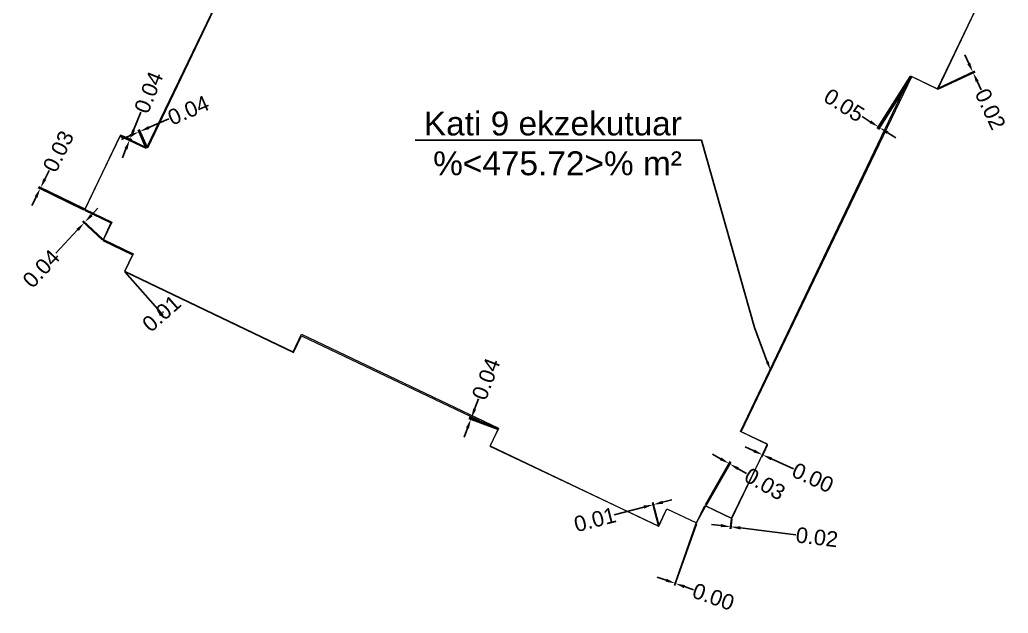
# Model space of a CAD drawing. Header units: metres. Extents: x 7511826.2 to 7511862.6, y 4693252.2 to 4693310.5.
# Drawn here: x 7511828.62 to 7511861.69, y 4693252.19 to 4693272.07 of the extents above; entities that cross this region are included whole.
import ezdxf
from ezdxf import colors
from ezdxf.entities.mleader import LeaderData, LeaderLine
from ezdxf.math import Vec2, Vec3

# ---------------------------------------------------------------- set-up
doc = ezdxf.new("R2010")
doc.units = ezdxf.units.M
for name, color, linetype, lineweight in [('dim', 7, 'Continuous', 0), ('kati 9 ekzekutim', 1, 'Continuous', 0), ('kati 9 ekzekutim pikat', 1, 'Continuous', 0), ('kati 9 projekt', 250, 'Continuous', 0)]:
    doc.layers.add(name, color=color, linetype=linetype, lineweight=lineweight)
doc.styles.get("Standard").update_dxf_attribs({"font": 'arial.ttf'})
doc.dimstyles.get("Standard").update_dxf_attribs({"dimtxt": 0.18, "dimasz": 0.18, "dimexe": 0.18, "dimexo": 0.0625, "dimgap": 0.09, "dimtad": 0, "dimtih": 1, "dimtoh": 1, "dimdec": 4, "dimzin": 0, "dimdsep": 46, "dimtxsty": 'Standard', "dimcen": 0.09, "dimadec": 0, "dimazin": 0, "dimtfac": 1, "dimtdec": 4, "dimtofl": 0, "dimtmove": 0, "dimatfit": 3, "dimfxl": 1, "dimtolj": 1, "dimtzin": 0, "dimarcsym": 0})

# ---------------------------------------------------------------- blocks, each defined once
blk = doc.blocks.new('*D38')
at = {"layer": 'Defpoints', "color": 0, "transparency": 16777216}
for p in [(7511832.641053599, 4693268.329997323), (7511832.849000002, 4693267.757000001, 659.3), (7511832.884082763, 4693267.772287768)]:
    blk.add_point(p, dxfattribs=at)
at = {"layer": 'dim', "color": 0, "lineweight": -2, "transparency": 16777216}
for p, q in [((7511832.934410757, 4693268.457831505), (7511833.607629391, 4693268.751195246)), ((7511832.874095717, 4693267.795206296), (7511832.612290909, 4693268.396002684)), ((7511832.312613681, 4693268.186875373), (7511832.019256523, 4693268.059041192)), ((7511832.839012956, 4693267.779918529), (7511832.577208147, 4693268.380714916))]:
    blk.add_line(p, q, dxfattribs=at)
at = {"layer": 'dim', "color": 0, "transparency": 16777216}
for points in [[(7511832.91310506, 4693268.506724365), (7511832.955716454, 4693268.408938645), (7511832.641053599, 4693268.329997323)], [(7511832.291307984, 4693268.235768232), (7511832.333919378, 4693268.137982514), (7511832.605970838, 4693268.314709555)]]:
    blk.add_solid(points, dxfattribs=at)
at = {"layer": 'dim', "color": 0, "transparency": 16777216, "insert": (7511834.25878823, 4693269.034946146), "char_height": 0.52, "attachment_point": 5, "rotation": 23.545788442739607}
blk.add_mtext('\\A1;0.04', dxfattribs=at)
blk = doc.blocks.new('*D39')
at = {"layer": 'Defpoints', "color": 0, "transparency": 16777216}
for p in [(7511831.968000001, 4693268.169000001, 659.3), (7511831.981924706, 4693268.203693595), (7511832.303252592, 4693268.074724657)]:
    blk.add_point(p, dxfattribs=at)
at = {"layer": 'dim', "color": 0, "lineweight": -2, "transparency": 16777216}
for p, q in [((7511832.422446321, 4693268.371697476), (7511832.664992713, 4693268.976005157)), ((7511831.991201003, 4693268.15968799), (7511832.356146771, 4693268.013212474)), ((7511832.005125708, 4693268.194381584), (7511832.370071475, 4693268.047906069)), ((7511832.170134157, 4693267.743058244), (7511832.050940429, 4693267.446085426))]:
    blk.add_line(p, q, dxfattribs=at)
at = {"layer": 'dim', "color": 0, "transparency": 16777216}
for points in [[(7511832.37295085, 4693268.391563098), (7511832.471941791, 4693268.351831854), (7511832.303252592, 4693268.074724657)], [(7511832.120638687, 4693267.762923866), (7511832.219629627, 4693267.723192622), (7511832.289327887, 4693268.040031063)]]:
    blk.add_solid(points, dxfattribs=at)
at = {"layer": 'dim', "color": 0, "transparency": 16777216, "insert": (7511832.929564578, 4693269.635189603), "char_height": 0.52, "attachment_point": 5, "rotation": 68.13132827707359}
blk.add_mtext('\\A1;0.04', dxfattribs=at)
blk = doc.blocks.new('*D40')
at = {"layer": 'Defpoints', "color": 0, "transparency": 16777216}
for p in [(7511832.118999999, 4693263.635, 659.3), (7511832.129263139, 4693263.644001421), (7511833.364254443, 4693262.235902856)]:
    blk.add_point(p, dxfattribs=at)
at = {"layer": 'dim', "color": 0, "lineweight": -2, "transparency": 16777216}
for p, q in [((7511832.135484565, 4693263.616204811), (7511833.401466853, 4693262.172771294)), ((7511832.145747705, 4693263.625206234), (7511833.411729993, 4693262.181772715)), ((7511833.323919004, 4693262.200526129), (7511833.293846702, 4693262.174150823)), ((7511833.394326743, 4693262.26227816), (7511833.424399044, 4693262.288653467))]:
    blk.add_line(p, q, dxfattribs=at)
at = {"layer": 'dim', "color": 0, "transparency": 16777216}
for points in [[(7511833.319523119, 4693262.20553818), (7511833.328314887, 4693262.195514079), (7511833.353991304, 4693262.226901434)], [(7511833.389930859, 4693262.26729021), (7511833.398722627, 4693262.25726611), (7511833.364254443, 4693262.235902856)]]:
    blk.add_solid(points, dxfattribs=at)
at = {"layer": 'dim', "color": 0, "transparency": 16777216, "insert": (7511833.359122874, 4693262.231402146), "char_height": 0.52, "attachment_point": 5, "rotation": 41.252806071212866}
blk.add_mtext('\\A1;0.01', dxfattribs=at)
blk = doc.blocks.new('*D44')
at = {"layer": 'Defpoints', "color": 0, "transparency": 16777216}
for p in [(7511829.314310309, 4693266.446266119), (7511830.781999998, 4693265.694999999, 659.3), (7511830.795558774, 4693265.722759116)]:
    blk.add_point(p, dxfattribs=at)
at = {"layer": 'dim', "color": 0, "lineweight": -2, "transparency": 16777216}
for p, q in [((7511829.45475431, 4693266.733799565), (7511829.595198311, 4693267.02133301)), ((7511830.759536447, 4693265.705972187), (7511829.236056508, 4693266.450106903)), ((7511830.773095223, 4693265.733731304), (7511829.249615284, 4693266.47786602)), ((7511829.160307531, 4693266.130973556), (7511829.01986353, 4693265.843440111))]:
    blk.add_line(p, q, dxfattribs=at)
at = {"layer": 'dim', "color": 0, "transparency": 16777216}
for points in [[(7511829.406832069, 4693266.757206898), (7511829.502676552, 4693266.710392231), (7511829.314310309, 4693266.446266119)], [(7511829.112385291, 4693266.15438089), (7511829.208229773, 4693266.107566223), (7511829.300751533, 4693266.418507002)]]:
    blk.add_solid(points, dxfattribs=at)
at = {"layer": 'dim', "color": 0, "transparency": 16777216, "insert": (7511829.907405999, 4693267.660521235), "char_height": 0.52, "attachment_point": 5, "rotation": 63.9670789098668}
blk.add_mtext('\\A1;0.03', dxfattribs=at)
blk = doc.blocks.new('*D45')
at = {"layer": 'Defpoints', "color": 0, "transparency": 16777216}
for p in [(7511830.793255231, 4693265.289309949), (7511831.393000001, 4693264.679, 659.3), (7511831.417301081, 4693264.704951518)]:
    blk.add_point(p, dxfattribs=at)
at = {"layer": 'dim', "color": 0, "lineweight": -2, "transparency": 16777216}
for p, q in [((7511831.011979985, 4693265.522889663), (7511831.230704739, 4693265.756469376)), ((7511831.374751586, 4693264.696087873), (7511830.716398716, 4693265.312571501)), ((7511831.399052667, 4693264.722039389), (7511830.740699796, 4693265.338523019)), ((7511830.550229398, 4693265.029778717), (7511829.821045234, 4693264.251071118))]:
    blk.add_line(p, q, dxfattribs=at)
at = {"layer": 'dim', "color": 0, "transparency": 16777216}
for points in [[(7511830.973050033, 4693265.559343789), (7511831.050909937, 4693265.486435537), (7511830.793255231, 4693265.289309949)], [(7511830.511299445, 4693265.066232843), (7511830.58915935, 4693264.993324592), (7511830.768954151, 4693265.263358431)]]:
    blk.add_solid(points, dxfattribs=at)
at = {"layer": 'dim', "color": 0, "transparency": 16777216, "insert": (7511829.335546404, 4693263.732599041), "char_height": 0.52, "attachment_point": 5, "rotation": 46.88107954069843}
blk.add_mtext('\\A1;0.04', dxfattribs=at)
blk = doc.blocks.new('*D48')
at = {"layer": 'Defpoints', "color": 0, "transparency": 16777216}
for p in [(7511843.724532304, 4693258.72821547), (7511844.620000001, 4693258.348000001, 659.3), (7511844.63391611, 4693258.384856742)]:
    blk.add_point(p, dxfattribs=at)
at = {"layer": 'dim', "color": 0, "lineweight": -2, "transparency": 16777216}
for p, q in [((7511843.837566825, 4693259.027586807), (7511843.967580083, 4693259.371926244)), ((7511844.596611615, 4693258.356830823), (7511843.643257646, 4693258.716791496)), ((7511844.610527724, 4693258.393687564), (7511843.657173755, 4693258.753648236)), ((7511843.597581677, 4693258.391987392), (7511843.484547158, 4693258.092616055))]:
    blk.add_line(p, q, dxfattribs=at)
at = {"layer": 'dim', "color": 0, "transparency": 16777216}
for points in [[(7511843.787671601, 4693259.046425894), (7511843.887462048, 4693259.00874772), (7511843.724532304, 4693258.72821547)], [(7511843.547686454, 4693258.410826478), (7511843.6474769, 4693258.373148305), (7511843.710616197, 4693258.691358729)]]:
    blk.add_solid(points, dxfattribs=at)
at = {"layer": 'dim', "color": 0, "transparency": 16777216, "insert": (7511844.218480477, 4693260.036434633), "char_height": 0.52, "attachment_point": 5, "rotation": 69.31481990690546}
blk.add_mtext('\\A1;0.04', dxfattribs=at)
blk = doc.blocks.new('*D49')
at = {"layer": 'Defpoints', "color": 0, "transparency": 16777216}
for p in [(7511851.261999998, 4693255.215, 659.3), (7511851.264778796, 4693255.214023141), (7511850.550066403, 4693253.189814031)]:
    blk.add_point(p, dxfattribs=at)
at = {"layer": 'dim', "color": 0, "lineweight": -2, "transparency": 16777216}
for p, q in [((7511851.253708892, 4693255.191414887), (7511850.526188014, 4693253.121888906)), ((7511851.256487688, 4693255.190438028), (7511850.528966812, 4693253.120912048)), ((7511850.24817696, 4693253.295940204), (7511849.946287518, 4693253.402066376)), ((7511850.854734643, 4693253.082711), (7511851.156624085, 4693252.976584828))]:
    blk.add_line(p, q, dxfattribs=at)
at = {"layer": 'dim', "color": 0, "transparency": 16777216}
for points in [[(7511850.265864655, 4693253.346255111), (7511850.230489265, 4693253.245625296), (7511850.550066403, 4693253.189814031)], [(7511850.872422339, 4693253.133025907), (7511850.837046947, 4693253.032396091), (7511850.552845201, 4693253.188837172)]]:
    blk.add_solid(points, dxfattribs=at)
at = {"layer": 'dim', "color": 0, "transparency": 16777216, "insert": (7511851.826889178, 4693252.740959929), "char_height": 0.52, "attachment_point": 5, "rotation": 340.63139238578907}
blk.add_mtext('\\A1;0.00', dxfattribs=at)
blk = doc.blocks.new('*D50')
at = {"layer": 'Defpoints', "color": 0, "transparency": 16777216}
for p in [(7511849.81685451, 4693255.82832073), (7511849.991991292, 4693255.102166926), (7511850.002999999, 4693255.105, 659.3)]:
    blk.add_point(p, dxfattribs=at)
at = {"layer": 'dim', "color": 0, "lineweight": -2, "transparency": 16777216}
for p, q in [((7511849.985760597, 4693255.126378048), (7511849.7879014, 4693255.895215687)), ((7511849.996769303, 4693255.129211122), (7511849.798910107, 4693255.898048761)), ((7511850.126756873, 4693255.908073631), (7511850.436659236, 4693255.987826533)), ((7511849.495943439, 4693255.745734754), (7511848.503772716, 4693255.490401128))]:
    blk.add_line(p, q, dxfattribs=at)
at = {"layer": 'dim', "color": 0, "transparency": 16777216}
for points in [[(7511849.48265129, 4693255.797385148), (7511849.50923559, 4693255.69408436), (7511849.805845803, 4693255.825487656)], [(7511850.113464723, 4693255.959724025), (7511850.140049024, 4693255.856423237), (7511849.81685451, 4693255.82832073)]]:
    blk.add_solid(points, dxfattribs=at)
at = {"layer": 'dim', "color": 0, "transparency": 16777216, "insert": (7511847.863465495, 4693255.32561904), "char_height": 0.52, "attachment_point": 5, "rotation": 14.431823097689163}
blk.add_mtext('\\A1;0.01', dxfattribs=at)
blk = doc.blocks.new('*D52')
at = {"layer": 'Defpoints', "color": 0, "transparency": 16777216}
for p in [(7511852.34678879, 4693257.206255929), (7511851.54519256, 4693255.800425836), (7511851.573999999, 4693255.784, 659.3)]:
    blk.add_point(p, dxfattribs=at)
at = {"layer": 'dim', "color": 0, "lineweight": -2, "transparency": 16777216}
for p, q in [((7511852.068803297, 4693257.364761656), (7511851.790817805, 4693257.523267385)), ((7511851.557575821, 4693255.822143453), (7511852.382452578, 4693257.268802663)), ((7511851.586383259, 4693255.805717617), (7511852.411260016, 4693257.252376827)), ((7511852.653581721, 4693257.031324364), (7511852.931567213, 4693256.872818636))]:
    blk.add_line(p, q, dxfattribs=at)
at = {"layer": 'dim', "color": 0, "transparency": 16777216}
for points in [[(7511852.095220918, 4693257.411092572), (7511852.042385675, 4693257.31843074), (7511852.34678879, 4693257.206255929)], [(7511852.679999342, 4693257.07765528), (7511852.627164099, 4693256.984993448), (7511852.375596228, 4693257.189830093)]]:
    blk.add_solid(points, dxfattribs=at)
at = {"layer": 'dim', "color": 0, "transparency": 16777216, "insert": (7511853.549530291, 4693256.520459645), "char_height": 0.52, "attachment_point": 5, "rotation": 330.3084602970956}
blk.add_mtext('\\A1;0.03', dxfattribs=at)
blk = doc.blocks.new('*D53')
at = {"layer": 'Defpoints', "color": 0, "transparency": 16777216}
for p in [(7511852.430999999, 4693255.370999999, 659.3), (7511852.447350577, 4693255.369020091), (7511852.396623302, 4693255.087108731)]:
    blk.add_point(p, dxfattribs=at)
at = {"layer": 'dim', "color": 0, "lineweight": -2, "transparency": 16777216}
for p, q in [((7511852.078943901, 4693255.12557687), (7511851.761264499, 4693255.164045008)), ((7511852.427994676, 4693255.346181296), (7511852.387967971, 4693255.015630865)), ((7511852.444345254, 4693255.344201388), (7511852.404318549, 4693255.013650957)), ((7511852.730653282, 4693255.046660685), (7511854.588904392, 4693254.821643073))]:
    blk.add_line(p, q, dxfattribs=at)
at = {"layer": 'dim', "color": 0, "transparency": 16777216}
for points in [[(7511852.085355257, 4693255.178523437), (7511852.072532544, 4693255.072630302), (7511852.396623302, 4693255.087108731)], [(7511852.737064638, 4693255.099607253), (7511852.724241925, 4693254.993714117), (7511852.41297388, 4693255.085128823)]]:
    blk.add_solid(points, dxfattribs=at)
at = {"layer": 'dim', "color": 0, "transparency": 16777216, "insert": (7511855.292466211, 4693254.736448021), "char_height": 0.52, "attachment_point": 5, "rotation": 353.09560837676867}
blk.add_mtext('\\A1;0.02', dxfattribs=at)
blk = doc.blocks.new('*D55')
at = {"layer": 'Defpoints', "color": 0, "transparency": 16777216}
for p in [(7511853.633716508, 4693257.849954569), (7511853.638000001, 4693257.848000001, 659.3), (7511853.472271828, 4693257.496143647)]:
    blk.add_point(p, dxfattribs=at)
at = {"layer": 'dim', "color": 0, "lineweight": -2, "transparency": 16777216}
for p, q in [((7511853.623338332, 4693257.827210482), (7511853.442382682, 4693257.430640678)), ((7511853.627621826, 4693257.825255915), (7511853.446666175, 4693257.42868611)), ((7511853.181147519, 4693257.628984292), (7511852.890023211, 4693257.761824937)), ((7511853.767679631, 4693257.361348435), (7511854.507556585, 4693257.023740998))]:
    blk.add_line(p, q, dxfattribs=at)
at = {"layer": 'dim', "color": 0, "transparency": 16777216}
for points in [[(7511853.203287626, 4693257.677505011), (7511853.159007411, 4693257.580463573), (7511853.472271828, 4693257.496143647)], [(7511853.789819738, 4693257.409869154), (7511853.745539523, 4693257.312827717), (7511853.476555321, 4693257.49418908)]]:
    blk.add_solid(points, dxfattribs=at)
at = {"layer": 'dim', "color": 0, "transparency": 16777216, "insert": (7511855.153920565, 4693256.728803731), "char_height": 0.52, "attachment_point": 5, "rotation": 335.4726845325936}
blk.add_mtext('\\A1;0.00', dxfattribs=at)
blk = doc.blocks.new('*D56')
at = {"layer": 'Defpoints', "color": 0, "transparency": 16777216}
for p in [(7511860.508863729, 4693270.313335459), (7511859.328272946, 4693269.758440011), (7511859.335999999, 4693269.742, 659.3)]:
    blk.add_point(p, dxfattribs=at)
at = {"layer": 'dim', "color": 0, "lineweight": -2, "transparency": 16777216}
for p, q in [((7511860.372744593, 4693270.602941364), (7511860.236625455, 4693270.892547269)), ((7511859.350898408, 4693269.769074319), (7511860.574025058, 4693270.343962265)), ((7511859.358625461, 4693269.752634307), (7511860.581752111, 4693270.327522253)), ((7511860.65270992, 4693270.007289541), (7511860.788829057, 4693269.717683636))]:
    blk.add_line(p, q, dxfattribs=at)
at = {"layer": 'dim', "color": 0, "transparency": 16777216}
for points in [[(7511860.421012243, 4693270.625627887), (7511860.324476942, 4693270.580254842), (7511860.508863729, 4693270.313335459)], [(7511860.70097757, 4693270.029976063), (7511860.60444227, 4693269.984603018), (7511860.516590782, 4693270.296895446)]]:
    blk.add_solid(points, dxfattribs=at)
at = {"layer": 'dim', "color": 0, "transparency": 16777216, "insert": (7511861.09029093, 4693269.076295945), "char_height": 0.52, "attachment_point": 5, "rotation": 295.17423126239584}
blk.add_mtext('\\A1;0.02', dxfattribs=at)
blk = doc.blocks.new('*D57')
at = {"layer": 'Defpoints', "color": 0, "transparency": 16777216}
for p in [(7511858.426114954, 4693270.189845803), (7511858.466999998, 4693270.163999999, 659.3), (7511857.347022325, 4693268.482847234)]:
    blk.add_point(p, dxfattribs=at)
at = {"layer": 'dim', "color": 0, "lineweight": -2, "transparency": 16777216}
for p, q in [((7511858.412756383, 4693270.168714106), (7511857.308549646, 4693268.421987947)), ((7511858.45364143, 4693270.142868302), (7511857.349434691, 4693268.396142143)), ((7511857.076536601, 4693268.653836921), (7511856.806050877, 4693268.824826607)), ((7511857.658393094, 4693268.286011742), (7511857.92887882, 4693268.115022056))]:
    blk.add_line(p, q, dxfattribs=at)
at = {"layer": 'dim', "color": 0, "transparency": 16777216}
for points in [[(7511857.105034883, 4693268.698917875), (7511857.04803832, 4693268.608755967), (7511857.347022325, 4693268.482847234)], [(7511857.686891376, 4693268.331092697), (7511857.629894813, 4693268.240930788), (7511857.387907371, 4693268.45700143)]]:
    blk.add_solid(points, dxfattribs=at)
at = {"layer": 'dim', "color": 0, "transparency": 16777216, "insert": (7511856.203110799, 4693269.20597994), "char_height": 0.52, "attachment_point": 5, "rotation": 327.70064921613397}
blk.add_mtext('\\A1;0.05', dxfattribs=at)

msp = doc.modelspace()

# ---------------------------------------------------------------- linework, layer by layer
at = {"layer": 'kati 9 ekzekutim', "flags": 128}
msp.add_lwpolyline([(7511838.58, 4693279.661), (7511832.849, 4693267.757), (7511831.968, 4693268.169), (7511830.782, 4693265.695), (7511831.659, 4693265.268), (7511831.393, 4693264.679), (7511832.385, 4693264.198), (7511832.119, 4693263.635), (7511837.778, 4693260.928), (7511838.04, 4693261.483), (7511844.62, 4693258.348), (7511844.342, 4693257.792), (7511850.003, 4693255.105), (7511850.269, 4693255.687), (7511851.262, 4693255.215), (7511851.574, 4693255.784), (7511852.431, 4693255.371), (7511853.638, 4693257.848), (7511852.76, 4693258.271), (7511858.467, 4693270.164), (7511859.336, 4693269.742), (7511860.802, 4693272.829)], dxfattribs=at)
at = {"layer": 'kati 9 projekt', "flags": 128}
msp.add_lwpolyline([(7511838.57863103, 4693279.680774594), (7511832.884082763, 4693267.772287768), (7511831.981924705, 4693268.203693594), (7511830.795558775, 4693265.722759116), (7511831.697714858, 4693265.291354237), (7511831.417301081, 4693264.704951518), (7511832.409676927, 4693264.230404165), (7511832.12926314, 4693263.644001422), (7511837.76775213, 4693260.947714605), (7511838.048165895, 4693261.534117299), (7511844.633916109, 4693258.384856742), (7511844.353502218, 4693257.798454109), (7511849.991991293, 4693255.102166926), (7511850.272405057, 4693255.688569622), (7511851.264778797, 4693255.214023142), (7511851.545192561, 4693255.800425836), (7511852.447350577, 4693255.369020091), (7511853.633716506, 4693257.849954568), (7511852.731558515, 4693258.281360361), (7511858.426114955, 4693270.189845804), (7511859.328272947, 4693269.758440011), (7511860.795052268, 4693272.825776628)], dxfattribs=at)

# ---------------------------------------------------------------- dimensions: what is measured, and where the dimension line sits
at = {"layer": 'dim', "color": 5}
for base, p1, p2, angle, override, picture, middle in [((7511860.508863729, 4693270.313335459), (7511859.336, 4693269.742, 659.3), (7511859.328272947, 4693269.758440011), 115.17423126239584, {"dimscale": 0.4, "dimtxt": 1.3, "dimasz": 0.8, "dimtih": 0, "dimtoh": 0, "dimdec": 2, "dimcen": 0, "dimtdec": 2}, '*D56', (7511861.09029093, 4693269.076295945)), ((7511832.303252592, 4693268.074724657), (7511831.968, 4693268.169, 659.3), (7511831.981924705, 4693268.203693594), 68.13132827707359, {"dimscale": 0.4, "dimtxt": 1.3, "dimasz": 0.8, "dimtih": 0, "dimtoh": 0, "dimdec": 2, "dimcen": 0, "dimtdec": 2}, '*D39', (7511832.929564578, 4693269.635189603)), ((7511857.347022325, 4693268.482847234), (7511858.467, 4693270.164, 659.3), (7511858.426114955, 4693270.189845804), 147.70064921613394, {"dimscale": 0.4, "dimtxt": 1.3, "dimasz": 0.8, "dimtih": 0, "dimtoh": 0, "dimdec": 2, "dimcen": 0, "dimtdec": 2}, '*D57', (7511856.203110799, 4693269.20597994)), ((7511832.641053599, 4693268.329997323), (7511832.849, 4693267.757, 659.3), (7511832.884082763, 4693267.772287768), 23.545787885717157, {"dimscale": 0.4, "dimtxt": 1.3, "dimasz": 0.8, "dimtih": 0, "dimtoh": 0, "dimdec": 2, "dimcen": 0, "dimtdec": 2}, '*D38', (7511834.25878823, 4693269.034946146)), ((7511829.314310309, 4693266.446266119), (7511830.782, 4693265.695, 659.3), (7511830.795558775, 4693265.722759116), 63.9670789098668, {"dimscale": 0.4, "dimtxt": 1.3, "dimasz": 0.8, "dimtih": 0, "dimtoh": 0, "dimdec": 2, "dimcen": 0, "dimtdec": 2}, '*D44', (7511829.907405999, 4693267.660521235)), ((7511830.793255231, 4693265.289309949), (7511831.393, 4693264.679, 659.3), (7511831.417301081, 4693264.704951518), 46.88107954069843, {"dimscale": 0.4, "dimtxt": 1.3, "dimasz": 0.8, "dimtih": 0, "dimtoh": 0, "dimdec": 2, "dimcen": 0, "dimtdec": 2}, '*D45', (7511829.335546404, 4693263.732599041)), ((7511833.364254443, 4693262.235902856), (7511832.119, 4693263.635, 659.3), (7511832.12926314, 4693263.644001422), 41.25280900991658, {"dimscale": 0.4, "dimtxt": 1.3, "dimasz": 0.1, "dimtih": 0, "dimtoh": 0, "dimdec": 2, "dimcen": 0, "dimtdec": 2}, '*D40', (7511833.359122874, 4693262.231402146)), ((7511843.724532304, 4693258.72821547), (7511844.62, 4693258.348, 659.3), (7511844.633916109, 4693258.384856742), 69.31481990690546, {"dimscale": 0.4, "dimtxt": 1.3, "dimasz": 0.8, "dimtih": 0, "dimtoh": 0, "dimdec": 2, "dimcen": 0, "dimtdec": 2}, '*D48', (7511844.218480477, 4693260.036434633)), ((7511853.472271828, 4693257.496143647), (7511853.638, 4693257.848, 659.3), (7511853.633716506, 4693257.849954568), 155.4726845325936, {"dimscale": 0.4, "dimtxt": 1.3, "dimasz": 0.8, "dimtih": 0, "dimtoh": 0, "dimdec": 2, "dimcen": 0, "dimtdec": 2}, '*D55', (7511855.153920565, 4693256.728803731)), ((7511852.34678879, 4693257.206255929), (7511851.574, 4693255.784, 659.3), (7511851.545192561, 4693255.800425836), 150.30846029709565, {"dimscale": 0.4, "dimtxt": 1.3, "dimasz": 0.8, "dimtih": 0, "dimtoh": 0, "dimdec": 2, "dimcen": 0, "dimtdec": 2}, '*D52', (7511853.549530291, 4693256.520459645)), ((7511849.81685451, 4693255.82832073), (7511849.991991293, 4693255.102166926), (7511850.003, 4693255.105, 659.3), 14.431827643760686, {"dimscale": 0.4, "dimtxt": 1.3, "dimasz": 0.8, "dimtih": 0, "dimtoh": 0, "dimdec": 2, "dimcen": 0, "dimtdec": 2}, '*D50', (7511847.863465495, 4693255.32561904)), ((7511850.550066403, 4693253.189814031), (7511851.264778797, 4693255.214023142), (7511851.262, 4693255.215, 659.3), 160.63139238578907, {"dimscale": 0.4, "dimtxt": 1.3, "dimasz": 0.8, "dimtih": 0, "dimtoh": 0, "dimdec": 2, "dimcen": 0, "dimtdec": 2}, '*D49', (7511851.826889178, 4693252.740959929)), ((7511852.396623302, 4693255.087108731), (7511852.447350577, 4693255.369020091), (7511852.431, 4693255.371, 659.3), 173.0956083767687, {"dimscale": 0.4, "dimtxt": 1.3, "dimasz": 0.8, "dimtih": 0, "dimtoh": 0, "dimdec": 2, "dimcen": 0, "dimtdec": 2}, '*D53', (7511855.292466211, 4693254.736448021))]:
    dim = msp.add_linear_dim(base=base, p1=p1, p2=p2, angle=angle, dimstyle='Standard', override=override, dxfattribs=at)
    dim.commit()
    dim.dimension.update_dxf_attribs({"geometry": picture, "text_midpoint": middle, "dimtype": 161})

# ---------------------------------------------------------------- leaders
at = {"layer": 'kati 9 ekzekutim pikat'}
ml = msp.add_multileader_mtext('Standard', dxfattribs=at)
ml.set_content('Kati 9 ekzekutuar\\P %<475.72>% m²', color=256)
ml.set_leader_properties()
ml.build(insert=Vec2(0, 0))
ml.multileader.update_dxf_attribs({"text_left_attachment_type": 6, "text_right_attachment_type": 6, "dogleg_length": 0.36, "arrow_head_size": 0.3})
ctx = ml.context
ctx.base_point, ctx.char_height, ctx.arrow_head_size, ctx.landing_gap_size, ctx.plane_origin = Vec3(7511841.902928013, 4693268.035149037), 0.8, 0.3, 0.3, Vec3(7511853.657418622, 4693259.164295103)
ctx.left_attachment, ctx.right_attachment, ctx.text_align_type = 6, 6, 2
notes = []
notes.append((ctx, [(0, (1, 1, 0), (7511851.431550114, 4693268.035149037), (-1, 0), 0.36, [(0, [(7511853.734371801, 4693260.331036294), (7511853.206629615, 4693261.761421063)], 0, [])])]))
ctx.mtext.insert, ctx.mtext.alignment, ctx.mtext.flow_direction = Vec3(7511850.771550114, 4693268.995149037), 3, 5
for ctx, leaders in notes:
    for number, flags, end, landing, length, lines in leaders:
        leader = LeaderData()
        leader.index, (leader.has_last_leader_line, leader.has_dogleg_vector, leader.attachment_direction) = number, flags
        leader.last_leader_point, leader.dogleg_vector, leader.dogleg_length = Vec3(end), Vec3(landing), length
        for number, points, colour, breaks in lines:
            line = LeaderLine()
            line.index, line.vertices, line.color, line.breaks = number, Vec3.list(points), colors.encode_raw_color(colour), breaks
            leader.lines.append(line)
        ctx.leaders.append(leader)

doc.saveas('drawing.dxf')
